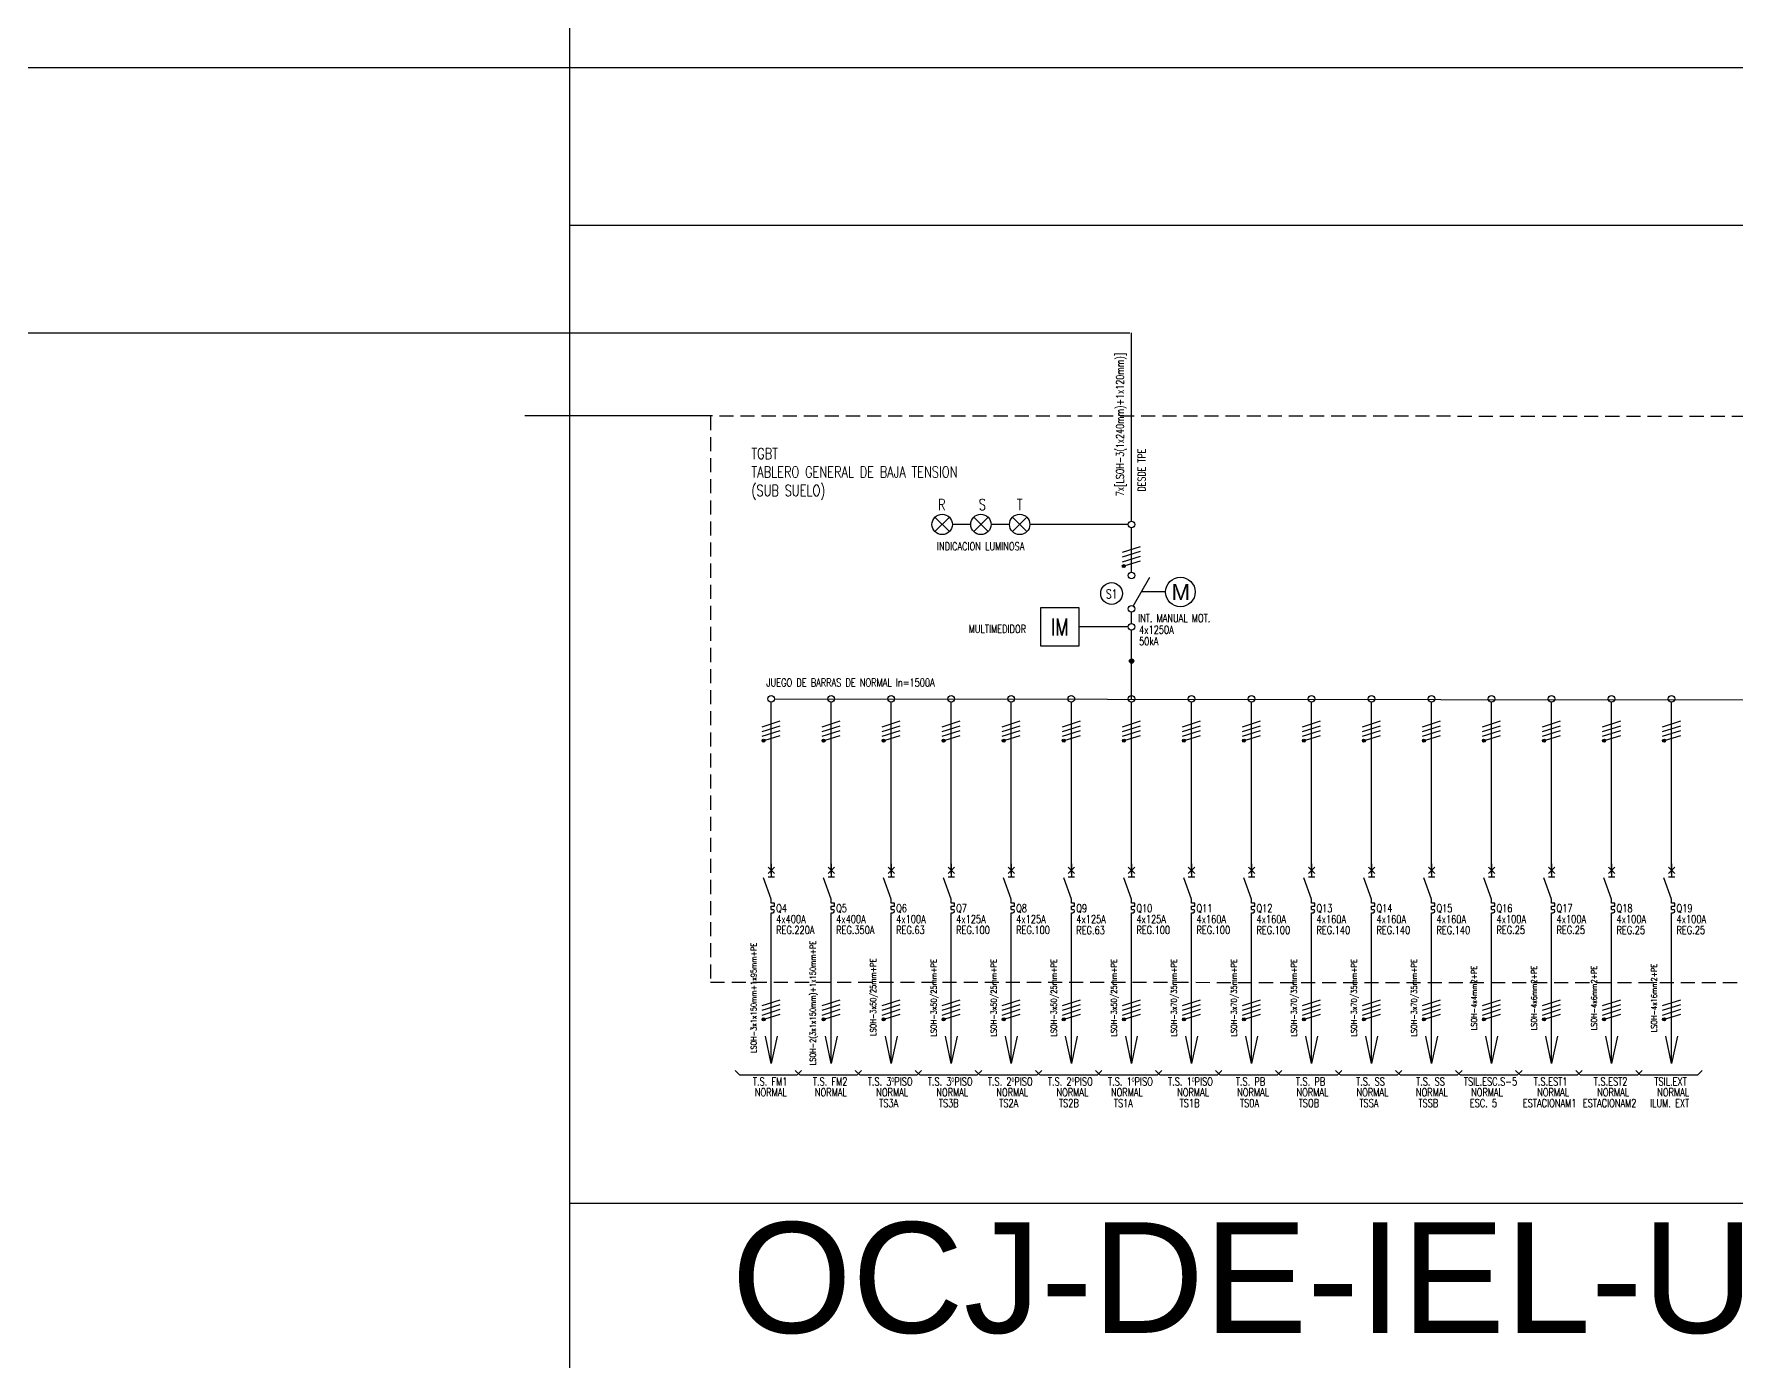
# Model space of a CAD drawing. Extents: x 2998 to 3854, y 1175 to 1727.
# Drawn here: x 3563.02 to 3601.47, y 1352.4 to 1382.39 of the extents above; entities that cross this region are included whole.
import ezdxf
from ezdxf.enums import TextEntityAlignment as Align

# ---------------------------------------------------------------- set-up
doc = ezdxf.new("R2010")
doc.units = 0
doc.linetypes.add('OCJ-ESQUEMAS UNIFILARES-CORREGIDOS IDO-REV.br$0$DASHED', pattern=[19.05, 12.7, -6.35])
for name, color, linetype in [('OCJ-ESQUEMAS UNIFILARES-CORREGIDOS IDO-REV.br$0$00-IE-CABLES', 10, 'Continuous'), ('OCJ-ESQUEMAS UNIFILARES-CORREGIDOS IDO-REV.br$0$01-ELE-APARATOS', 170, 'Continuous'), ('OCJ-ESQUEMAS UNIFILARES-CORREGIDOS IDO-REV.br$0$CABLES', 10, 'Continuous'), ('OCJ-ESQUEMAS UNIFILARES-CORREGIDOS IDO-REV.br$0$ELECTRIC', 4, 'Continuous'), ('OCJ-ESQUEMAS UNIFILARES-CORREGIDOS IDO-REV.br$0$NOMBRE DE PLANOS', 6, 'Continuous'), ('OCJ-ESQUEMAS UNIFILARES-CORREGIDOS IDO-REV.br$0$TEXTO', 7, 'Continuous')]:
    doc.layers.add(name, color=color, linetype=linetype)
doc.styles.add('OCJ-ESQUEMAS UNIFILARES-CORREGIDOS IDO-REV.br$0$Electricidad', font='ROMANS.SHX', dxfattribs={"width": 0.75, "height": 0.175})
doc.styles.add('OCJ-ESQUEMAS UNIFILARES-CORREGIDOS IDO-REV.br$0$Standard', font='arial.ttf')

# ---------------------------------------------------------------- blocks, each defined once
blk = doc.blocks.new('OCJ-ESQUEMAS UNIFILARES-CORREGIDOS IDO-REV.br$0$Int-Motoriz')
for p, q in [((0.037, -0.686), (0.412, -0.036)), ((0.768, -0.371), (0.219, -0.371))]:
    blk.add_line(p, q)
for centre, radius in [((0, 0), 0.0741), ((1.101, -0.371), 0.333), ((0, -0.75), 0.0741)]:
    blk.add_circle(centre, radius)
at = {"style": 'OCJ-ESQUEMAS UNIFILARES-CORREGIDOS IDO-REV.br$0$Standard'}
blk.add_text('M', height=0.36, dxfattribs=at).set_placement((0.901, -0.553))
blk = doc.blocks.new('OCJ-ESQUEMAS UNIFILARES-CORREGIDOS IDO-REV.br$0$Unif-Interruptor-Term')
for p, q in [((0, -1.013), (0.045, -1.013)), ((0, -1.103), (0.045, -1.103))]:
    blk.add_line(p, q)
for points in [[(-0.09, 0.177), (0.09, -0.003)], [(-0.09, -0.003), (0.09, 0.177)], [(0, 0.267), (0, -0.093)], [(0, -0.72), (-0.215, -0.128)], [(-0.09, -0.093), (0.09, -0.093)], [(0, -0.833), (0, -0.72)], [(0, -0.923), (0.09, -0.923), (0.09, -0.833), (0, -0.833)], [(0, -1.013), (0, -0.923)], [(0, -1.215), (0, -1.103)]]:
    blk.add_lwpolyline(points)
blk.add_arc((0.045, -1.058), 0.045, 270, 90)

msp = doc.modelspace()

# ---------------------------------------------------------------- hatches: boundary and pattern name
at = {"layer": 'OCJ-ESQUEMAS UNIFILARES-CORREGIDOS IDO-REV.br$0$00-IE-CABLES'}
for points in [[(3587.598, 1370.354, 1), (3587.653, 1370.394, 1)], [(3579.465, 1366.413, 1), (3579.52, 1366.453, 1)], [(3580.82, 1366.413, 1), (3580.875, 1366.453, 1)], [(3582.175, 1366.413, 1), (3582.23, 1366.453, 1)], [(3583.53, 1366.413, 1), (3583.585, 1366.453, 1)], [(3584.886, 1366.413, 1), (3584.94, 1366.453, 1)], [(3586.243, 1366.413, 1), (3586.298, 1366.453, 1)], [(3587.6, 1366.413, 1), (3587.655, 1366.453, 1)], [(3588.956, 1366.413, 1), (3589.01, 1366.453, 1)], [(3590.311, 1366.413, 1), (3590.366, 1366.453, 1)], [(3591.666, 1366.413, 1), (3591.721, 1366.453, 1)], [(3593.021, 1366.413, 1), (3593.076, 1366.453, 1)], [(3594.376, 1366.413, 1), (3594.431, 1366.453, 1)], [(3595.732, 1366.413, 1), (3595.786, 1366.453, 1)], [(3597.087, 1366.413, 1), (3597.142, 1366.453, 1)], [(3598.442, 1366.413, 1), (3598.497, 1366.453, 1)], [(3599.797, 1366.413, 1), (3599.852, 1366.453, 1)], [(3579.465, 1360.119, 1), (3579.52, 1360.159, 1)], [(3580.82, 1360.119, 1), (3580.875, 1360.159, 1)], [(3582.175, 1360.119, 1), (3582.23, 1360.159, 1)], [(3583.53, 1360.119, 1), (3583.585, 1360.159, 1)], [(3584.886, 1360.119, 1), (3584.94, 1360.159, 1)], [(3586.243, 1360.119, 1), (3586.298, 1360.159, 1)], [(3587.6, 1360.119, 1), (3587.655, 1360.159, 1)], [(3588.956, 1360.119, 1), (3589.01, 1360.159, 1)], [(3590.311, 1360.119, 1), (3590.366, 1360.159, 1)], [(3591.666, 1360.119, 1), (3591.721, 1360.159, 1)], [(3593.021, 1360.119, 1), (3593.076, 1360.159, 1)], [(3594.376, 1360.119, 1), (3594.431, 1360.159, 1)], [(3595.732, 1360.119, 1), (3595.786, 1360.159, 1)], [(3597.087, 1360.119, 1), (3597.142, 1360.159, 1)], [(3598.442, 1360.119, 1), (3598.497, 1360.159, 1)], [(3599.797, 1360.119, 1), (3599.852, 1360.159, 1)]]:
    msp.add_hatch(color=256, dxfattribs=at).paths.add_polyline_path(points)
at = {"layer": 'OCJ-ESQUEMAS UNIFILARES-CORREGIDOS IDO-REV.br$0$CABLES'}
msp.add_hatch(color=256, dxfattribs=at).paths.add_polyline_path([(3587.843, 1368.259, 1), (3587.762, 1368.2, 1)])

# ---------------------------------------------------------------- linework, layer by layer
msp.add_line((3181.411, 1381.63), (3854.061, 1381.63))
at = {"layer": 'OCJ-ESQUEMAS UNIFILARES-CORREGIDOS IDO-REV.br$0$00-IE-CABLES'}
for p, q in [((3575.107, 1637.447), (3575.107, 1285.628)), ((3587.761, 1375.632), (3552.652, 1375.632)), ((3587.798, 1371.391), (3587.798, 1375.639)), ((3584.169, 1371.316), (3583.754, 1371.316)), ((3585.044, 1371.316), (3584.629, 1371.316)), ((3587.723, 1371.316), (3585.504, 1371.316)), ((3587.798, 1370.236), (3587.798, 1371.242)), ((3587.798, 1369.076), (3587.798, 1369.334)), ((3587.723, 1369.002), (3586.613, 1369.002)), ((3587.798, 1367.375), (3587.798, 1368.927)), ((3579.736, 1367.375), (3604.538, 1367.352)), ((3579.664, 1364.439), (3579.664, 1367.301)), ((3581.019, 1364.439), (3581.019, 1367.301)), ((3582.375, 1364.439), (3582.375, 1367.301)), ((3583.73, 1364.439), (3583.73, 1367.301)), ((3585.085, 1364.439), (3585.085, 1367.301)), ((3586.442, 1364.439), (3586.442, 1367.301)), ((3587.8, 1364.439), (3587.8, 1367.301)), ((3589.155, 1364.439), (3589.155, 1367.301)), ((3590.51, 1364.439), (3590.51, 1367.301)), ((3591.865, 1364.439), (3591.865, 1367.301)), ((3593.221, 1364.439), (3593.221, 1367.301)), ((3594.576, 1364.439), (3594.576, 1367.301)), ((3595.931, 1364.439), (3595.931, 1367.301)), ((3597.286, 1364.439), (3597.286, 1367.301)), ((3598.641, 1364.439), (3598.641, 1367.301)), ((3599.996, 1364.439), (3599.996, 1367.301)), ((3579.664, 1363.434), (3579.664, 1364.439)), ((3581.019, 1363.434), (3581.019, 1364.439)), ((3582.375, 1363.434), (3582.375, 1364.439)), ((3583.73, 1363.434), (3583.73, 1364.439)), ((3585.085, 1363.434), (3585.085, 1364.439)), ((3586.442, 1363.434), (3586.442, 1364.439)), ((3587.8, 1363.434), (3587.8, 1364.439)), ((3589.155, 1363.434), (3589.155, 1364.439)), ((3590.51, 1363.434), (3590.51, 1364.439)), ((3591.865, 1363.434), (3591.865, 1364.439)), ((3593.221, 1363.434), (3593.221, 1364.439)), ((3594.576, 1363.434), (3594.576, 1364.439)), ((3595.931, 1363.434), (3595.931, 1364.439)), ((3597.286, 1363.434), (3597.286, 1364.439)), ((3598.641, 1363.434), (3598.641, 1364.439)), ((3599.996, 1363.434), (3599.996, 1364.439)), ((3579.664, 1359.142), (3579.664, 1362.458)), ((3581.019, 1359.142), (3581.019, 1362.458)), ((3582.375, 1359.142), (3582.375, 1362.458)), ((3583.73, 1359.142), (3583.73, 1362.458)), ((3585.085, 1359.142), (3585.085, 1362.458)), ((3586.442, 1359.142), (3586.442, 1362.458)), ((3587.8, 1359.142), (3587.8, 1362.458)), ((3589.155, 1359.142), (3589.155, 1362.458)), ((3590.51, 1359.142), (3590.51, 1362.458)), ((3591.865, 1359.142), (3591.865, 1362.458)), ((3593.221, 1359.142), (3593.221, 1362.458)), ((3594.576, 1359.142), (3594.576, 1362.458)), ((3595.931, 1359.142), (3595.931, 1362.458)), ((3597.286, 1359.142), (3597.286, 1362.458)), ((3598.641, 1359.142), (3598.641, 1362.458)), ((3599.996, 1359.142), (3599.996, 1362.458))]:
    msp.add_line(p, q, dxfattribs=at)
at = {"layer": 'OCJ-ESQUEMAS UNIFILARES-CORREGIDOS IDO-REV.br$0$00-IE-CABLES', "color": 3}
msp.add_lwpolyline([(3578.295, 1373.764), (3574.103, 1373.764)], dxfattribs=at)
at = {"layer": 'OCJ-ESQUEMAS UNIFILARES-CORREGIDOS IDO-REV.br$0$00-IE-CABLES'}
for points in [[(3587.593, 1370.689), (3588.002, 1370.819)], [(3587.593, 1370.581), (3588.002, 1370.71)], [(3587.593, 1370.472), (3588.002, 1370.602)], [(3587.658, 1370.385), (3588.002, 1370.493)], [(3579.46, 1366.748), (3579.869, 1366.877)], [(3579.46, 1366.64), (3579.869, 1366.769)], [(3579.46, 1366.531), (3579.869, 1366.66)], [(3580.815, 1366.748), (3581.224, 1366.877)], [(3580.815, 1366.64), (3581.224, 1366.769)], [(3580.815, 1366.531), (3581.224, 1366.66)], [(3582.17, 1366.748), (3582.579, 1366.877)], [(3582.17, 1366.64), (3582.579, 1366.769)], [(3582.17, 1366.531), (3582.579, 1366.66)], [(3583.526, 1366.748), (3583.934, 1366.877)], [(3583.526, 1366.64), (3583.934, 1366.769)], [(3583.526, 1366.531), (3583.934, 1366.66)], [(3584.881, 1366.748), (3585.289, 1366.877)], [(3584.881, 1366.64), (3585.289, 1366.769)], [(3584.881, 1366.531), (3585.289, 1366.66)], [(3586.238, 1366.748), (3586.647, 1366.877)], [(3586.238, 1366.64), (3586.647, 1366.769)], [(3586.238, 1366.531), (3586.647, 1366.66)], [(3587.596, 1366.748), (3588.004, 1366.877)], [(3587.596, 1366.64), (3588.004, 1366.769)], [(3587.596, 1366.531), (3588.004, 1366.66)], [(3588.951, 1366.748), (3589.359, 1366.877)], [(3588.951, 1366.64), (3589.359, 1366.769)], [(3588.951, 1366.531), (3589.359, 1366.66)], [(3590.306, 1366.748), (3590.714, 1366.877)], [(3590.306, 1366.64), (3590.714, 1366.769)], [(3590.306, 1366.531), (3590.714, 1366.66)], [(3591.661, 1366.748), (3592.07, 1366.877)], [(3591.661, 1366.64), (3592.07, 1366.769)], [(3591.661, 1366.531), (3592.07, 1366.66)], [(3593.016, 1366.748), (3593.425, 1366.877)], [(3593.016, 1366.64), (3593.425, 1366.769)], [(3593.016, 1366.531), (3593.425, 1366.66)], [(3594.371, 1366.748), (3594.78, 1366.877)], [(3594.371, 1366.64), (3594.78, 1366.769)], [(3594.371, 1366.531), (3594.78, 1366.66)], [(3595.727, 1366.748), (3596.135, 1366.877)], [(3595.727, 1366.64), (3596.135, 1366.769)], [(3595.727, 1366.531), (3596.135, 1366.66)], [(3597.082, 1366.748), (3597.49, 1366.877)], [(3597.082, 1366.64), (3597.49, 1366.769)], [(3597.082, 1366.531), (3597.49, 1366.66)], [(3598.437, 1366.748), (3598.846, 1366.877)], [(3598.437, 1366.64), (3598.846, 1366.769)], [(3598.437, 1366.531), (3598.846, 1366.66)], [(3599.792, 1366.748), (3600.201, 1366.877)], [(3599.792, 1366.64), (3600.201, 1366.769)], [(3599.792, 1366.531), (3600.201, 1366.66)], [(3579.525, 1366.443), (3579.869, 1366.552)], [(3580.88, 1366.443), (3581.224, 1366.552)], [(3582.235, 1366.443), (3582.579, 1366.552)], [(3583.59, 1366.443), (3583.934, 1366.552)], [(3584.945, 1366.443), (3585.289, 1366.552)], [(3586.303, 1366.443), (3586.647, 1366.552)], [(3587.66, 1366.443), (3588.004, 1366.552)], [(3589.015, 1366.443), (3589.359, 1366.552)], [(3590.371, 1366.443), (3590.714, 1366.552)], [(3591.726, 1366.443), (3592.07, 1366.552)], [(3593.081, 1366.443), (3593.425, 1366.552)], [(3594.436, 1366.443), (3594.78, 1366.552)], [(3595.791, 1366.443), (3596.135, 1366.552)], [(3597.146, 1366.443), (3597.49, 1366.552)], [(3598.502, 1366.443), (3598.846, 1366.552)], [(3599.857, 1366.443), (3600.201, 1366.552)], [(3579.46, 1360.454), (3579.869, 1360.583)], [(3579.46, 1360.345), (3579.869, 1360.475)], [(3580.815, 1360.454), (3581.224, 1360.583)], [(3580.815, 1360.345), (3581.224, 1360.475)], [(3582.17, 1360.454), (3582.579, 1360.583)], [(3582.17, 1360.345), (3582.579, 1360.475)], [(3583.526, 1360.454), (3583.934, 1360.583)], [(3583.526, 1360.345), (3583.934, 1360.475)], [(3584.881, 1360.454), (3585.289, 1360.583)], [(3584.881, 1360.345), (3585.289, 1360.475)], [(3586.238, 1360.454), (3586.647, 1360.583)], [(3586.238, 1360.345), (3586.647, 1360.475)], [(3587.596, 1360.454), (3588.004, 1360.583)], [(3587.596, 1360.345), (3588.004, 1360.475)], [(3588.951, 1360.454), (3589.359, 1360.583)], [(3588.951, 1360.345), (3589.359, 1360.475)], [(3590.306, 1360.454), (3590.714, 1360.583)], [(3590.306, 1360.345), (3590.714, 1360.475)], [(3591.661, 1360.454), (3592.07, 1360.583)], [(3591.661, 1360.345), (3592.07, 1360.475)], [(3593.016, 1360.454), (3593.425, 1360.583)], [(3593.016, 1360.345), (3593.425, 1360.475)], [(3594.371, 1360.454), (3594.78, 1360.583)], [(3594.371, 1360.345), (3594.78, 1360.475)], [(3595.727, 1360.454), (3596.135, 1360.583)], [(3595.727, 1360.345), (3596.135, 1360.475)], [(3597.082, 1360.454), (3597.49, 1360.583)], [(3597.082, 1360.345), (3597.49, 1360.475)], [(3598.437, 1360.454), (3598.846, 1360.583)], [(3598.437, 1360.345), (3598.846, 1360.475)], [(3599.792, 1360.454), (3600.201, 1360.583)], [(3599.792, 1360.345), (3600.201, 1360.475)], [(3579.46, 1360.237), (3579.869, 1360.366)], [(3579.525, 1360.149), (3579.869, 1360.258)], [(3580.815, 1360.237), (3581.224, 1360.366)], [(3580.88, 1360.149), (3581.224, 1360.258)], [(3582.17, 1360.237), (3582.579, 1360.366)], [(3582.235, 1360.149), (3582.579, 1360.258)], [(3583.526, 1360.237), (3583.934, 1360.366)], [(3583.59, 1360.149), (3583.934, 1360.258)], [(3584.881, 1360.237), (3585.289, 1360.366)], [(3584.945, 1360.149), (3585.289, 1360.258)], [(3586.238, 1360.237), (3586.647, 1360.366)], [(3586.303, 1360.149), (3586.647, 1360.258)], [(3587.596, 1360.237), (3588.004, 1360.366)], [(3587.66, 1360.149), (3588.004, 1360.258)], [(3588.951, 1360.237), (3589.359, 1360.366)], [(3589.015, 1360.149), (3589.359, 1360.258)], [(3590.306, 1360.237), (3590.714, 1360.366)], [(3590.371, 1360.149), (3590.714, 1360.258)], [(3591.661, 1360.237), (3592.07, 1360.366)], [(3591.726, 1360.149), (3592.07, 1360.258)], [(3593.016, 1360.237), (3593.425, 1360.366)], [(3593.081, 1360.149), (3593.425, 1360.258)], [(3594.371, 1360.237), (3594.78, 1360.366)], [(3594.436, 1360.149), (3594.78, 1360.258)], [(3595.727, 1360.237), (3596.135, 1360.366)], [(3595.791, 1360.149), (3596.135, 1360.258)], [(3597.082, 1360.237), (3597.49, 1360.366)], [(3597.146, 1360.149), (3597.49, 1360.258)], [(3598.437, 1360.237), (3598.846, 1360.366)], [(3598.502, 1360.149), (3598.846, 1360.258)], [(3599.792, 1360.237), (3600.201, 1360.366)], [(3599.857, 1360.149), (3600.201, 1360.258)], [(3579.796, 1359.762), (3579.664, 1359.142), (3579.533, 1359.762)], [(3581.151, 1359.762), (3581.019, 1359.142), (3580.888, 1359.762)], [(3582.506, 1359.762), (3582.375, 1359.142), (3582.243, 1359.762)], [(3583.861, 1359.762), (3583.73, 1359.142), (3583.598, 1359.762)], [(3585.216, 1359.762), (3585.085, 1359.142), (3584.954, 1359.762)], [(3586.574, 1359.762), (3586.442, 1359.142), (3586.311, 1359.762)], [(3587.931, 1359.762), (3587.8, 1359.142), (3587.669, 1359.762)], [(3589.286, 1359.762), (3589.155, 1359.142), (3589.024, 1359.762)], [(3590.642, 1359.762), (3590.51, 1359.142), (3590.379, 1359.762)], [(3591.997, 1359.762), (3591.865, 1359.142), (3591.734, 1359.762)], [(3593.352, 1359.762), (3593.221, 1359.142), (3593.089, 1359.762)], [(3594.707, 1359.762), (3594.576, 1359.142), (3594.444, 1359.762)], [(3596.062, 1359.762), (3595.931, 1359.142), (3595.8, 1359.762)], [(3597.417, 1359.762), (3597.286, 1359.142), (3597.155, 1359.762)], [(3598.773, 1359.762), (3598.641, 1359.142), (3598.51, 1359.762)], [(3600.128, 1359.762), (3599.996, 1359.142), (3599.865, 1359.762)]]:
    msp.add_lwpolyline(points, dxfattribs=at)
for centre, radius in [((3587.798, 1371.316), 0.0744), ((3587.626, 1370.374), 0.0339), ((3587.798, 1369.002), 0.0744), ((3579.662, 1367.375), 0.0744), ((3581.017, 1367.375), 0.0744), ((3582.372, 1367.375), 0.0744), ((3583.728, 1367.375), 0.0744), ((3585.083, 1367.375), 0.0744), ((3585.083, 1367.375), 0.0744), ((3586.44, 1367.375), 0.0744), ((3586.44, 1367.375), 0.0744), ((3587.798, 1367.375), 0.0744), ((3587.798, 1367.375), 0.0744), ((3589.153, 1367.375), 0.0744), ((3589.153, 1367.375), 0.0744), ((3590.508, 1367.375), 0.0744), ((3591.863, 1367.375), 0.0744), ((3593.218, 1367.375), 0.0744), ((3593.218, 1367.375), 0.0744), ((3594.573, 1367.375), 0.0744), ((3594.573, 1367.375), 0.0744), ((3594.573, 1367.375), 0.0744), ((3595.929, 1367.375), 0.0744), ((3595.929, 1367.375), 0.0744), ((3595.929, 1367.375), 0.0744), ((3597.284, 1367.375), 0.0744), ((3597.284, 1367.375), 0.0744), ((3597.284, 1367.375), 0.0744), ((3598.639, 1367.375), 0.0744), ((3598.639, 1367.375), 0.0744), ((3598.639, 1367.375), 0.0744), ((3599.994, 1367.375), 0.0744), ((3599.994, 1367.375), 0.0744), ((3599.994, 1367.375), 0.0744), ((3579.492, 1366.433), 0.0339), ((3580.847, 1366.433), 0.0339), ((3582.203, 1366.433), 0.0339), ((3583.558, 1366.433), 0.0339), ((3584.913, 1366.433), 0.0339), ((3586.27, 1366.433), 0.0339), ((3587.628, 1366.433), 0.0339), ((3588.983, 1366.433), 0.0339), ((3590.338, 1366.433), 0.0339), ((3591.693, 1366.433), 0.0339), ((3593.049, 1366.433), 0.0339), ((3594.404, 1366.433), 0.0339), ((3595.759, 1366.433), 0.0339), ((3597.114, 1366.433), 0.0339), ((3598.469, 1366.433), 0.0339), ((3599.824, 1366.433), 0.0339), ((3579.492, 1360.139), 0.0339), ((3580.847, 1360.139), 0.0339), ((3582.203, 1360.139), 0.0339), ((3583.558, 1360.139), 0.0339), ((3584.913, 1360.139), 0.0339), ((3586.27, 1360.139), 0.0339), ((3587.628, 1360.139), 0.0339), ((3588.983, 1360.139), 0.0339), ((3590.338, 1360.139), 0.0339), ((3591.693, 1360.139), 0.0339), ((3593.049, 1360.139), 0.0339), ((3594.404, 1360.139), 0.0339), ((3595.759, 1360.139), 0.0339), ((3597.114, 1360.139), 0.0339), ((3598.469, 1360.139), 0.0339), ((3599.824, 1360.139), 0.0339)]:
    msp.add_circle(centre, radius, dxfattribs=at)
at = {"layer": 'OCJ-ESQUEMAS UNIFILARES-CORREGIDOS IDO-REV.br$0$01-ELE-APARATOS'}
for p, q in [((3583.687, 1371.154), (3583.362, 1371.479)), ((3583.362, 1371.154), (3583.687, 1371.479)), ((3584.561, 1371.154), (3584.237, 1371.479)), ((3584.237, 1371.154), (3584.561, 1371.479)), ((3585.436, 1371.154), (3585.112, 1371.479)), ((3585.112, 1371.154), (3585.436, 1371.479))]:
    msp.add_line(p, q, dxfattribs=at)
msp.add_lwpolyline([(3585.749, 1369.438), (3586.613, 1369.438), (3586.613, 1368.566), (3585.749, 1368.566)], close=True, dxfattribs=at)
for centre in [(3583.524, 1371.316), (3584.399, 1371.316), (3585.274, 1371.316)]:
    msp.add_circle(centre, 0.23, dxfattribs=at)
at = {"layer": 'OCJ-ESQUEMAS UNIFILARES-CORREGIDOS IDO-REV.br$0$CABLES'}
msp.add_circle((3587.802, 1368.23), 0.0502, dxfattribs=at)
at = {"layer": 'OCJ-ESQUEMAS UNIFILARES-CORREGIDOS IDO-REV.br$0$ELECTRIC', "linetype": 'OCJ-ESQUEMAS UNIFILARES-CORREGIDOS IDO-REV.br$0$DASHED', "ltscale": 0.025}
msp.add_lwpolyline([(3578.295, 1360.98), (3631.2, 1360.957), (3631.2, 1373.74), (3578.295, 1373.764)], close=True, dxfattribs=at)
at = {"layer": 'OCJ-ESQUEMAS UNIFILARES-CORREGIDOS IDO-REV.br$0$NOMBRE DE PLANOS'}
msp.add_lwpolyline([(3575.107, 1355.988), (3637.33, 1355.988), (3637.33, 1378.064), (3575.107, 1378.064)], close=True, dxfattribs=at)
at = {"layer": 'OCJ-ESQUEMAS UNIFILARES-CORREGIDOS IDO-REV.br$0$TEXTO'}
for points in [[(3580.351, 1358.982), (3580.245, 1358.876), (3578.959, 1358.876), (3578.852, 1358.982)], [(3581.706, 1358.982), (3581.6, 1358.876), (3580.314, 1358.876), (3580.207, 1358.982)], [(3583.061, 1358.982), (3582.955, 1358.876), (3581.669, 1358.876), (3581.562, 1358.982)], [(3584.417, 1358.982), (3584.31, 1358.876), (3583.024, 1358.876), (3582.918, 1358.982)], [(3585.772, 1358.982), (3585.665, 1358.876), (3584.379, 1358.876), (3584.273, 1358.982)], [(3587.129, 1358.982), (3587.023, 1358.876), (3585.737, 1358.876), (3585.63, 1358.982)], [(3588.487, 1358.982), (3588.38, 1358.876), (3587.094, 1358.876), (3586.988, 1358.982)], [(3589.842, 1358.982), (3589.735, 1358.876), (3588.449, 1358.876), (3588.343, 1358.982)], [(3591.197, 1358.982), (3591.091, 1358.876), (3589.805, 1358.876), (3589.698, 1358.982)], [(3592.552, 1358.982), (3592.446, 1358.876), (3591.16, 1358.876), (3591.053, 1358.982)], [(3593.907, 1358.982), (3593.801, 1358.876), (3592.515, 1358.876), (3592.408, 1358.982)], [(3595.263, 1358.982), (3595.156, 1358.876), (3593.87, 1358.876), (3593.764, 1358.982)], [(3596.618, 1358.982), (3596.511, 1358.876), (3595.225, 1358.876), (3595.119, 1358.982)], [(3597.973, 1358.982), (3597.866, 1358.876), (3596.58, 1358.876), (3596.474, 1358.982)], [(3599.328, 1358.982), (3599.222, 1358.876), (3597.936, 1358.876), (3597.829, 1358.982)], [(3600.683, 1358.982), (3600.577, 1358.876), (3599.291, 1358.876), (3599.184, 1358.982)]]:
    msp.add_lwpolyline(points, dxfattribs=at)
msp.add_circle((3587.35, 1369.756), 0.245, dxfattribs=at)

# ---------------------------------------------------------------- block references
at = {"layer": 'OCJ-ESQUEMAS UNIFILARES-CORREGIDOS IDO-REV.br$0$01-ELE-APARATOS'}
for name, p, xscale, yscale, zscale in [('OCJ-ESQUEMAS UNIFILARES-CORREGIDOS IDO-REV.br$0$Int-Motoriz', (3587.798, 1370.162), 1.003833885911367, 1.003833885911367, 1.003833885911367), ('OCJ-ESQUEMAS UNIFILARES-CORREGIDOS IDO-REV.br$0$Unif-Interruptor-Term', (3579.664, 1363.434), 0.8030671087290477, 0.8030671087290477, 0.8030671087290477), ('OCJ-ESQUEMAS UNIFILARES-CORREGIDOS IDO-REV.br$0$Unif-Interruptor-Term', (3581.019, 1363.434), 0.8030671087290477, 0.8030671087290477, 0.8030671087290477), ('OCJ-ESQUEMAS UNIFILARES-CORREGIDOS IDO-REV.br$0$Unif-Interruptor-Term', (3582.375, 1363.434), 0.8030671087290477, 0.8030671087290477, 0.8030671087290477), ('OCJ-ESQUEMAS UNIFILARES-CORREGIDOS IDO-REV.br$0$Unif-Interruptor-Term', (3583.73, 1363.434), 0.8030671087290477, 0.8030671087290477, 0.8030671087290477), ('OCJ-ESQUEMAS UNIFILARES-CORREGIDOS IDO-REV.br$0$Unif-Interruptor-Term', (3585.085, 1363.434), 0.8030671087290477, 0.8030671087290477, 0.8030671087290477), ('OCJ-ESQUEMAS UNIFILARES-CORREGIDOS IDO-REV.br$0$Unif-Interruptor-Term', (3586.442, 1363.434), 0.8030671087290477, 0.8030671087290477, 0.8030671087290477), ('OCJ-ESQUEMAS UNIFILARES-CORREGIDOS IDO-REV.br$0$Unif-Interruptor-Term', (3587.8, 1363.434), 0.8030671087290477, 0.8030671087290477, 0.8030671087290477), ('OCJ-ESQUEMAS UNIFILARES-CORREGIDOS IDO-REV.br$0$Unif-Interruptor-Term', (3589.155, 1363.434), 0.8030671087290477, 0.8030671087290477, 0.8030671087290477), ('OCJ-ESQUEMAS UNIFILARES-CORREGIDOS IDO-REV.br$0$Unif-Interruptor-Term', (3590.51, 1363.434), 0.8030671087290477, 0.8030671087290477, 0.8030671087290477), ('OCJ-ESQUEMAS UNIFILARES-CORREGIDOS IDO-REV.br$0$Unif-Interruptor-Term', (3591.865, 1363.434), 0.8030671087290477, 0.8030671087290477, 0.8030671087290477), ('OCJ-ESQUEMAS UNIFILARES-CORREGIDOS IDO-REV.br$0$Unif-Interruptor-Term', (3593.221, 1363.434), 0.8030671087290477, 0.8030671087290477, 0.8030671087290477), ('OCJ-ESQUEMAS UNIFILARES-CORREGIDOS IDO-REV.br$0$Unif-Interruptor-Term', (3594.576, 1363.434), 0.8030671087290477, 0.8030671087290477, 0.8030671087290477), ('OCJ-ESQUEMAS UNIFILARES-CORREGIDOS IDO-REV.br$0$Unif-Interruptor-Term', (3595.931, 1363.434), 0.8030671087290477, 0.8030671087290477, 0.8030671087290477), ('OCJ-ESQUEMAS UNIFILARES-CORREGIDOS IDO-REV.br$0$Unif-Interruptor-Term', (3597.286, 1363.434), 0.8030671087290477, 0.8030671087290477, 0.8030671087290477), ('OCJ-ESQUEMAS UNIFILARES-CORREGIDOS IDO-REV.br$0$Unif-Interruptor-Term', (3598.641, 1363.434), 0.8030671087290477, 0.8030671087290477, 0.8030671087290477), ('OCJ-ESQUEMAS UNIFILARES-CORREGIDOS IDO-REV.br$0$Unif-Interruptor-Term', (3599.996, 1363.434), 0.8030671087290477, 0.8030671087290477, 0.8030671087290477)]:
    msp.add_blockref(name, p, dxfattribs=dict(at, xscale=xscale, yscale=yscale, zscale=zscale))

# ---------------------------------------------------------------- texts
at = {"layer": 'OCJ-ESQUEMAS UNIFILARES-CORREGIDOS IDO-REV.br$0$01-ELE-APARATOS', "style": 'OCJ-ESQUEMAS UNIFILARES-CORREGIDOS IDO-REV.br$0$Electricidad', "width": 0.75}
msp.add_text('IM', height=0.3815, dxfattribs=at).set_placement((3586.181, 1368.809), align=Align.CENTER)
at = {"layer": 'OCJ-ESQUEMAS UNIFILARES-CORREGIDOS IDO-REV.br$0$NOMBRE DE PLANOS', "insert": (3578.77, 1355.559), "char_height": 2.5, "attachment_point": 1, "style": 'OCJ-ESQUEMAS UNIFILARES-CORREGIDOS IDO-REV.br$0$Standard'}
msp.add_mtext_dynamic_manual_height_columns('OCJ-DE-IEL-UNI-000-007', width=92.70233, gutter_width=12.5, heights=[0], dxfattribs=at)
at = {"layer": 'OCJ-ESQUEMAS UNIFILARES-CORREGIDOS IDO-REV.br$0$TEXTO', "style": 'OCJ-ESQUEMAS UNIFILARES-CORREGIDOS IDO-REV.br$0$Electricidad', "width": 0.75}
for s, height, p in [('7x[LSOH-3(1x240mm)+1x120mm)]', 0.17567, (3587.626, 1373.573)), ('DESDE TPE', 0.1757, (3588.117, 1372.542)), ('LSOH-3x1x150mm+1x95mm+PE', 0.13175, (3579.333, 1360.623)), ('LSOH-2(3x1x150mm)+1x150mm+PE', 0.13175, (3580.67, 1360.51)), ('LSOH-3x50/25mm+PE', 0.13175, (3582.031, 1360.638)), ('LSOH-3x50/25mm+PE', 0.13175, (3583.399, 1360.623)), ('LSOH-3x50/25mm+PE', 0.13175, (3584.754, 1360.623)), ('LSOH-3x50/25mm+PE', 0.13175, (3586.111, 1360.623)), ('LSOH-3x50/25mm+PE', 0.13175, (3587.469, 1360.623)), ('LSOH-3x70/35mm+PE', 0.13175, (3588.824, 1360.623)), ('LSOH-3x70/35mm+PE', 0.13175, (3590.179, 1360.623)), ('LSOH-3x70/35mm+PE', 0.13175, (3591.534, 1360.623)), ('LSOH-3x70/35mm+PE', 0.13175, (3592.89, 1360.623)), ('LSOH-3x70/35mm+PE', 0.13175, (3594.245, 1360.623)), ('LSOH-4x4mm2+PE', 0.13175, (3595.6, 1360.623)), ('LSOH-4x6mm2+PE', 0.13175, (3596.955, 1360.622)), ('LSOH-4x6mm2+PE', 0.13175, (3598.31, 1360.622)), ('LSOH-4x16mm2+PE', 0.13175, (3599.665, 1360.622))]:
    msp.add_text(s, height=height, rotation=90, dxfattribs=at).set_placement(p, align=Align.CENTER)
for s, height, p in [('TGBT', 0.251, (3579.218, 1372.79)), ('TABLERO GENERAL DE BAJA TENSION', 0.25096, (3579.218, 1372.374)), ('(SUB SUELO)', 0.25096, (3579.218, 1371.955)), ('INDICACION LUMINOSA', 0.18069, (3583.406, 1370.731)), ('INT. MANUAL MOT.', 0.18069, (3587.947, 1369.111)), ('MULTIMEDIDOR', 0.18069, (3584.123, 1368.864)), ('4x1250A', 0.1807, (3587.969, 1368.848)), ('50kA', 0.1807, (3587.97, 1368.586)), ('JUEGO DE BARRAS DE NORMAL In=1500A', 0.18069, (3579.557, 1367.653)), ('Q4', 0.1807, (3579.775, 1362.559)), ('4x400A', 0.1807, (3579.775, 1362.313)), ('Q5', 0.1807, (3581.13, 1362.559)), ('4x400A', 0.1807, (3581.13, 1362.313)), ('Q6', 0.1807, (3582.485, 1362.559)), ('4x100A', 0.1807, (3582.485, 1362.313)), ('Q7', 0.1807, (3583.84, 1362.559)), ('4x125A', 0.1807, (3583.84, 1362.313)), ('Q8', 0.1807, (3585.196, 1362.559)), ('4x125A', 0.1807, (3585.196, 1362.313)), ('Q9', 0.1807, (3586.553, 1362.559)), ('4x125A', 0.1807, (3586.553, 1362.312)), ('Q10', 0.1807, (3587.91, 1362.559)), ('4x125A', 0.1807, (3587.91, 1362.312)), ('Q11', 0.1807, (3589.266, 1362.559)), ('4x160A', 0.1807, (3589.266, 1362.311)), ('Q12', 0.1807, (3590.621, 1362.559)), ('4x160A', 0.1807, (3590.621, 1362.311)), ('Q13', 0.1807, (3591.976, 1362.559)), ('4x160A', 0.1807, (3591.976, 1362.31)), ('Q14', 0.1807, (3593.331, 1362.559)), ('4x160A', 0.1807, (3593.331, 1362.31)), ('Q15', 0.1807, (3594.686, 1362.559)), ('4x160A', 0.1807, (3594.686, 1362.309)), ('Q16', 0.1807, (3596.041, 1362.559)), ('4x100A', 0.1807, (3596.041, 1362.313)), ('Q17', 0.1807, (3597.397, 1362.559)), ('4x100A', 0.1807, (3597.397, 1362.313)), ('Q18', 0.1807, (3598.752, 1362.559)), ('4x100A', 0.1807, (3598.752, 1362.312)), ('Q19', 0.1807, (3600.107, 1362.559)), ('4x100A', 0.1807, (3600.107, 1362.312)), ('REG.220A', 0.1807, (3579.775, 1362.067)), ('REG.350A', 0.1807, (3581.13, 1362.067)), ('REG.63', 0.1807, (3582.485, 1362.067)), ('REG.100', 0.1807, (3583.84, 1362.067)), ('REG.100', 0.1807, (3585.196, 1362.067)), ('REG.63', 0.1807, (3586.553, 1362.062)), ('REG.100', 0.1807, (3587.91, 1362.067)), ('REG.100', 0.1807, (3589.266, 1362.067)), ('REG.100', 0.1807, (3590.621, 1362.066)), ('REG.140', 0.1807, (3591.976, 1362.066)), ('REG.140', 0.1807, (3593.331, 1362.066)), ('REG.140', 0.1807, (3594.686, 1362.065)), ('REG.25', 0.1807, (3596.041, 1362.067)), ('REG.25', 0.1807, (3597.397, 1362.067)), ('REG.25', 0.1807, (3598.752, 1362.066)), ('REG.25', 0.1807, (3600.107, 1362.066))]:
    msp.add_text(s, height=height, dxfattribs=at).set_placement(p)
for s, height, p in [('R', 0.25, (3583.514, 1371.638)), ('S', 0.25, (3584.431, 1371.638)), ('T', 0.25, (3585.276, 1371.638)), ('S1', 0.2008, (3587.35, 1369.645)), ('T.S. FM1', 0.1807, (3579.64, 1358.644)), ('NORMAL', 0.1807, (3579.655, 1358.401)), ('T.S. FM2', 0.1807, (3580.995, 1358.644)), ('NORMAL', 0.1807, (3581.011, 1358.401)), ('T.S. 3ºPISO', 0.18069, (3582.35, 1358.644)), ('NORMAL', 0.1807, (3582.397, 1358.401)), ('T.S. 3ºPISO', 0.18069, (3583.705, 1358.644)), ('NORMAL', 0.1807, (3583.753, 1358.401)), ('T.S. 2ºPISO', 0.18069, (3585.061, 1358.644)), ('NORMAL', 0.1807, (3585.108, 1358.401)), ('T.S. 2ºPISO', 0.18069, (3586.418, 1358.644)), ('NORMAL', 0.1807, (3586.465, 1358.401)), ('T.S. 1ºPISO', 0.18069, (3587.775, 1358.644)), ('NORMAL', 0.1807, (3587.696, 1358.401)), ('T.S. 1ºPISO', 0.18069, (3589.131, 1358.644)), ('NORMAL', 0.1807, (3589.19, 1358.401)), ('T.S. PB', 0.1807, (3590.486, 1358.644)), ('NORMAL', 0.1807, (3590.545, 1358.401)), ('T.S. PB', 0.1807, (3591.841, 1358.644)), ('NORMAL', 0.1807, (3591.885, 1358.401)), ('T.S. SS', 0.1807, (3593.196, 1358.644)), ('NORMAL', 0.1807, (3593.24, 1358.401)), ('T.S. SS', 0.1807, (3594.551, 1358.644)), ('NORMAL', 0.1807, (3594.583, 1358.401)), ('TSIL.ESC.S-5', 0.18069, (3595.906, 1358.644)), ('NORMAL', 0.1807, (3595.827, 1358.401)), ('T.S.EST1', 0.1807, (3597.262, 1358.644)), ('NORMAL', 0.1807, (3597.32, 1358.401)), ('T.S.EST2', 0.1807, (3598.617, 1358.644)), ('NORMAL', 0.1807, (3598.676, 1358.401)), ('TSIL.EXT', 0.1807, (3599.972, 1358.644)), ('NORMAL', 0.1807, (3600.031, 1358.401)), ('TS3A', 0.1807, (3582.318, 1358.157)), ('TS3B', 0.1807, (3583.673, 1358.157)), ('TS2A', 0.1807, (3585.028, 1358.157)), ('TS2B', 0.1807, (3586.386, 1358.157)), ('TS1A', 0.1807, (3587.616, 1358.157)), ('TS1B', 0.1807, (3589.11, 1358.157)), ('TS0A', 0.1807, (3590.465, 1358.157)), ('TSOB', 0.1807, (3591.806, 1358.157)), ('TSSA', 0.1807, (3593.161, 1358.157)), ('TSSB', 0.1807, (3594.503, 1358.157)), ('ESC. 5', 0.1807, (3595.747, 1358.157)), ('ESTACIONAM1', 0.18069, (3597.241, 1358.157)), ('ESTACIONAM2', 0.18069, (3598.596, 1358.157)), ('ILUM. EXT', 0.1807, (3599.951, 1358.157))]:
    msp.add_text(s, height=height, dxfattribs=at).set_placement(p, align=Align.CENTER)

doc.saveas('drawing.dxf')
